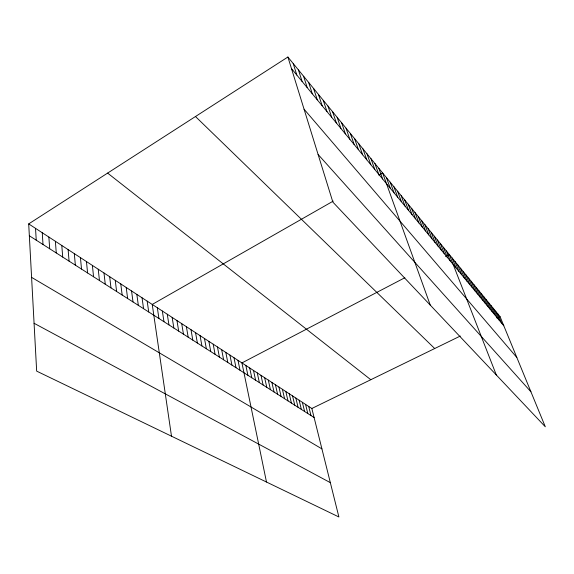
<?xml version="1.0" encoding="UTF-8"?>
<svg xmlns="http://www.w3.org/2000/svg" width="574" height="574" viewBox="0 0 574 574"><rect width="100%" height="100%" fill="white"/><g stroke="black" fill="none" stroke-linecap="round" stroke-linejoin="round"><path stroke-width="0.86" d="M28.7 223.903L311.847 408.487L338.897 516.973L36.664 371.134L28.7 223.903L287.89 57.027L500.054 316.633L545.3 426.776L332.877 202.127L287.89 57.027M333.236 201.101L152.239 304.435L171.49 436.19M378.797 175.092L382.607 172.918L430.27 305.131M404.857 277.73L241.941 362.919L266.487 482.031M445.517 256.463L449.277 254.497L496.323 374.98M311.847 408.487L460.298 336.041M497.012 318.118L500.054 316.633M34.074 323.277L330.337 482.648M31.592 277.364L321.921 448.882M29.339 235.771L314.107 417.556M107.618 173.097L370.797 379.715M195.476 116.529L434.705 348.526M318.104 154.471L530.921 391.784M304.069 109.203L516.837 357.487M291.463 68.564L503.814 325.788M497.809 313.878L501.576 323.069M495.527 311.094L499.301 320.321M493.224 308.274L497.005 317.537M490.892 305.418L494.68 314.717M488.531 302.534L492.327 311.869M486.142 299.606L489.938 308.977M483.717 296.643L487.527 306.057M481.27 293.644L485.08 303.094M478.788 290.609L482.605 300.094M476.276 287.538L480.101 297.059M473.729 284.424L477.561 293.981M471.154 281.267L474.985 290.867M468.542 278.074L472.38 287.71M465.894 274.838L469.74 284.51M463.218 271.559L467.064 281.274M460.506 268.237L464.359 277.988M457.751 264.872L461.611 274.659M454.967 261.457L458.827 271.287M452.14 258.006L456.007 267.871M446.371 250.946L450.246 260.897M443.429 247.351L447.304 257.339M440.452 243.699L444.326 253.73M437.424 239.997L441.306 250.07M434.36 236.244L438.242 246.354M431.246 232.441L435.135 242.594M428.096 228.581L431.978 238.77M424.896 224.671L428.785 234.895M421.653 220.696L425.542 230.97M418.36 216.671L422.249 226.981M415.016 212.581L418.905 222.934M411.63 208.434L415.519 218.83M408.186 204.229L412.075 214.662M404.699 199.953L408.58 210.428M401.154 195.619L405.036 206.138M397.56 191.214L401.441 201.775M393.908 186.744L397.782 197.348M390.198 182.209L394.073 192.85M386.431 177.603L390.298 188.279M378.79 168.254L382.65 179.016M374.922 163.518L378.775 174.324M370.983 158.704L374.836 169.552M366.994 153.818L370.833 164.702M362.933 148.853L366.764 159.773M358.807 143.809L362.632 154.772M354.617 138.678L358.434 149.685M350.362 133.469L354.165 144.512M346.029 128.167L349.824 139.252M341.63 122.786L345.412 133.907M337.153 117.304L340.92 128.468M332.604 111.736L336.357 122.936M327.969 106.075L331.715 117.311M323.262 100.314L326.986 111.586M318.47 94.452L322.179 105.767M313.598 88.489L317.286 99.84M308.64 82.419L312.306 93.806M303.589 76.242L307.233 87.664M298.451 69.949L302.075 81.415M293.221 63.549L296.815 75.043M308.719 406.449L310.972 415.554M305.562 404.383L307.808 413.531M302.362 402.302L304.6 411.486M299.133 400.193L301.357 409.413M295.861 398.062L298.078 407.318M292.553 395.909L294.763 405.201M289.21 393.728L291.405 403.063M285.823 391.518L288.012 400.896M282.401 389.287L284.582 398.7M278.935 387.034L281.102 396.483M275.434 384.745L277.594 394.245M271.889 382.435L274.035 391.97M268.302 380.096L270.433 389.674M264.671 377.728L266.788 387.35M260.998 375.339L263.107 384.996M257.281 372.913L259.369 382.614M253.514 370.46L255.595 380.203M249.704 367.977L251.771 377.757M245.851 365.459L247.896 375.288M237.988 360.336L240.011 370.252M233.991 357.731L235.986 367.683M229.937 355.084L231.918 365.086M225.826 352.407L227.792 362.452M221.672 349.702L223.616 359.79M217.46 346.954L219.39 357.085M213.191 344.17L215.099 354.352M208.871 341.358L210.758 351.582M204.495 338.502L206.36 348.77M200.061 335.611L201.904 345.921M195.562 332.676L197.384 343.037M191.006 329.713L192.807 340.117M186.392 326.699L188.164 337.153M181.707 323.65L183.458 334.147M176.964 320.557L178.686 331.105M172.157 317.422L173.85 328.019M167.278 314.243L168.95 324.891M162.334 311.022L163.977 321.713M157.326 307.75L158.933 318.491M147.181 301.142L148.723 311.976M142.051 297.791L143.565 308.683M136.842 294.405L138.327 305.339M131.568 290.961L133.01 301.946M126.215 287.474L127.622 298.509M120.784 283.929L122.154 295.014M115.274 280.334L116.601 291.477M109.677 276.69L110.976 287.883M104.002 272.994L105.257 284.23M98.24 269.235L99.453 280.528M92.4 265.425L93.562 276.768M86.459 261.557L87.585 272.951M80.439 257.626L81.515 269.07M74.319 253.643L75.345 265.138M68.105 249.59L69.081 261.141M61.791 245.478L62.717 257.073M55.384 241.295L56.259 252.947M48.869 237.055L49.687 248.757M42.254 232.743L43.014 244.495M35.531 228.359L36.234 240.169"/></g></svg>
